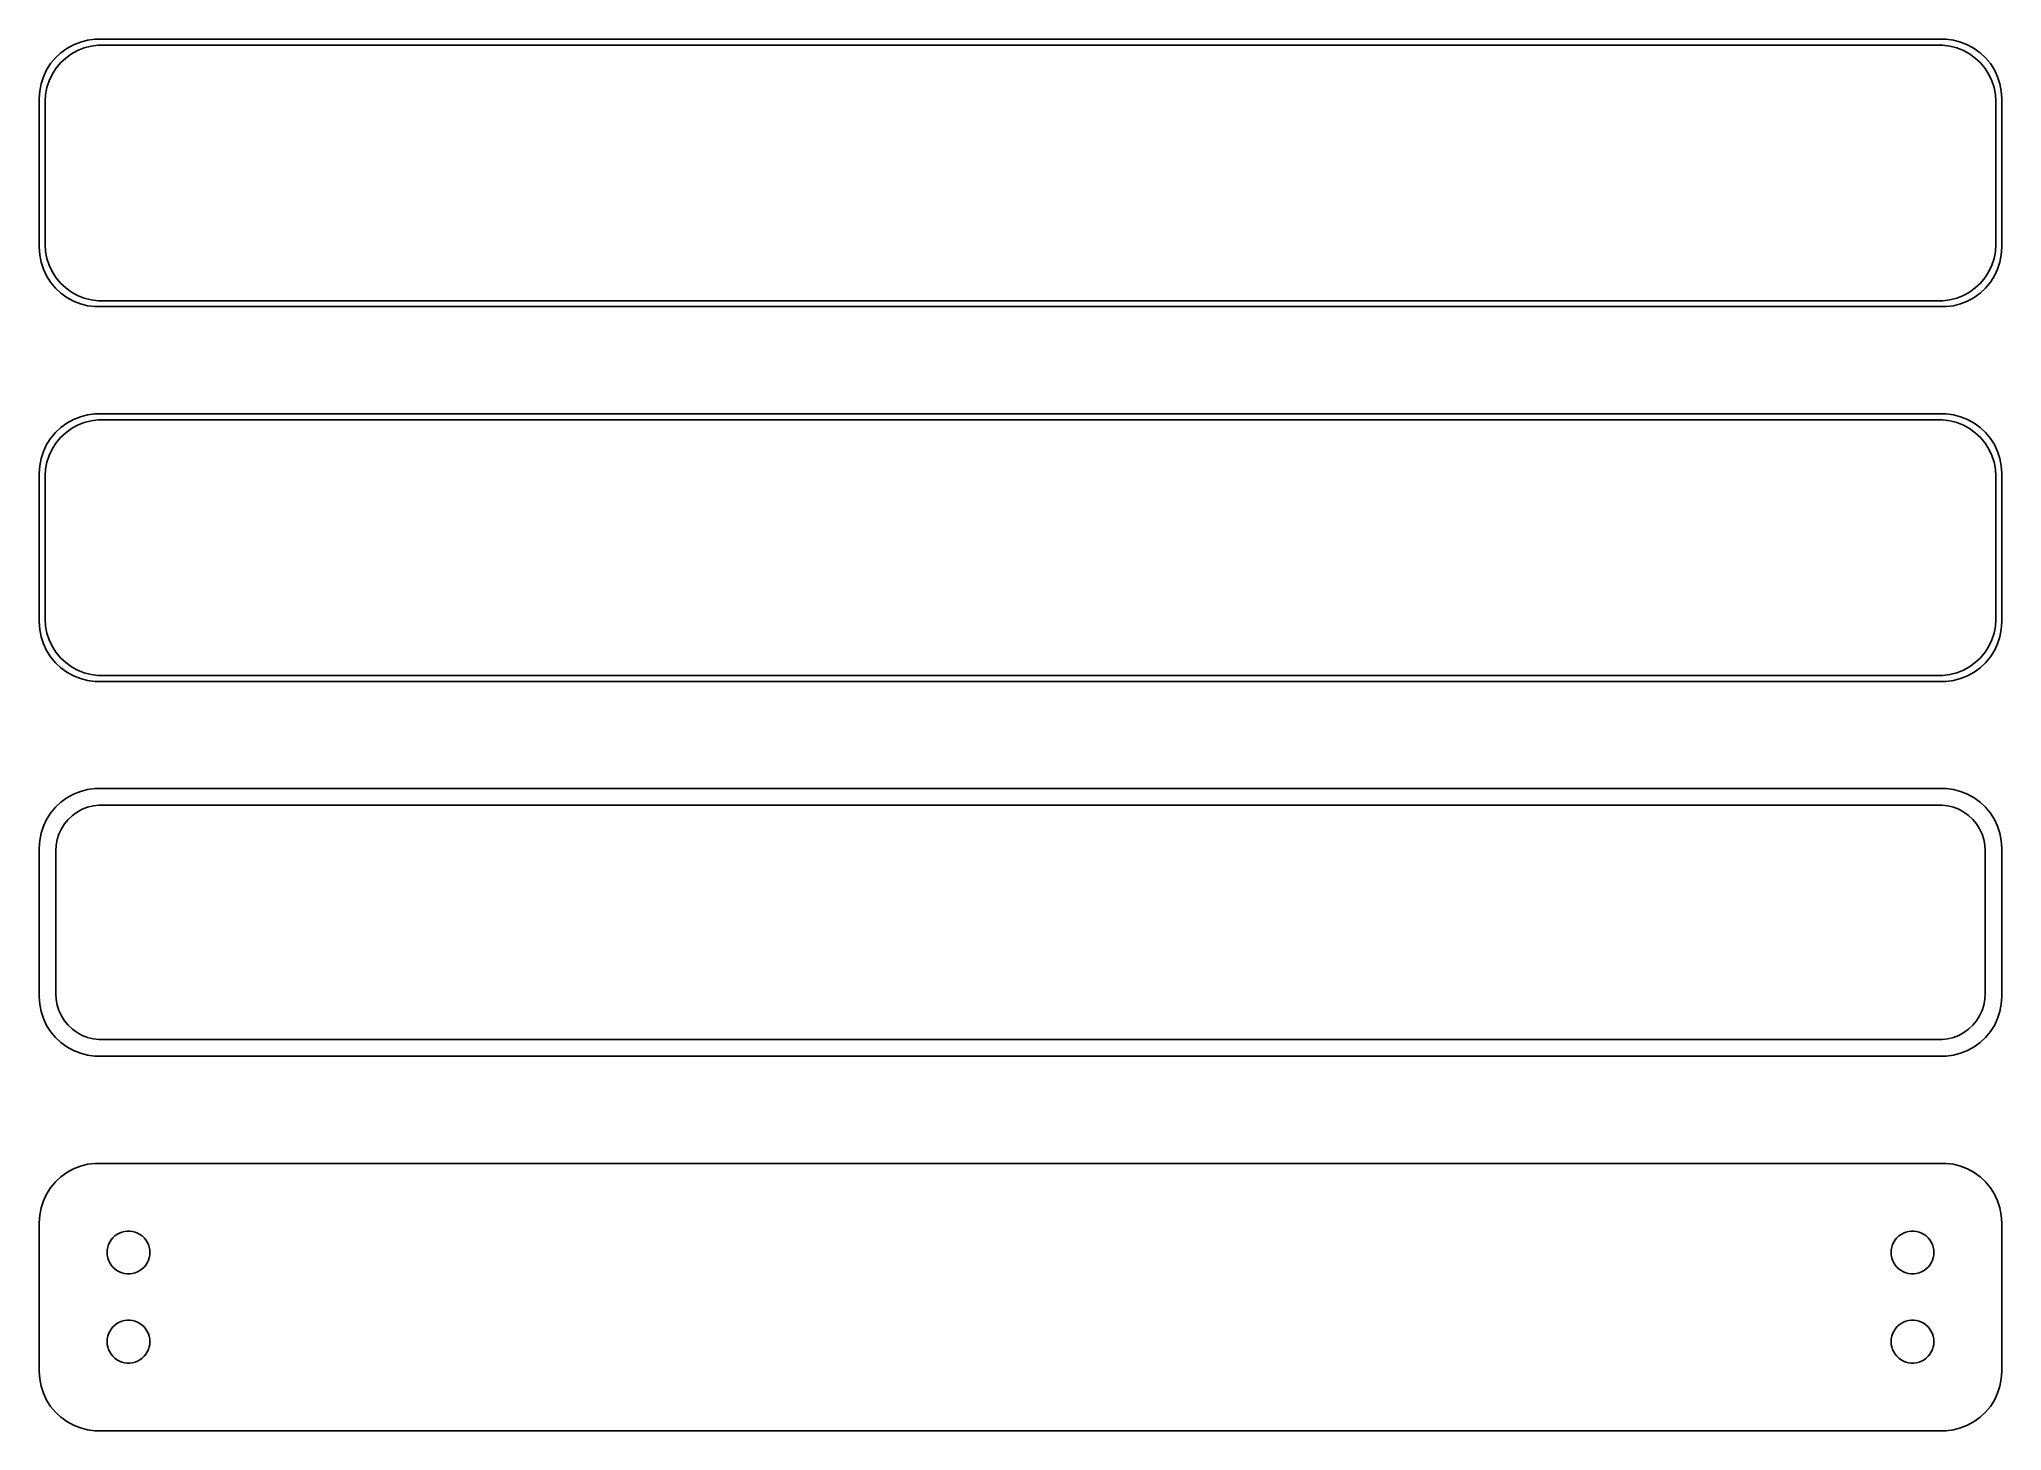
# Model space of a CAD drawing. Header units: metres. Extents: x -82 to 82, y 83 to 200.
import ezdxf

# ---------------------------------------------------------------- set-up
doc = ezdxf.new("R2010")
doc.units = ezdxf.units.M

msp = doc.modelspace()

# ---------------------------------------------------------------- linework, layer by layer
for p, q in [((-79.6289, 199.774), (-80.1791, 199.472)), ((-79.0451, 200.005), (-79.6289, 199.774)), ((-78.4369, 200.161), (-79.0451, 200.005)), ((-78.7178, 199.518), (-78.1401, 199.666)), ((-77.8139, 200.24), (-78.4369, 200.161)), ((-78.1401, 199.666), (-77.5482, 199.741)), ((77.8139, 200.24), (-77.8139, 200.24)), ((-77.5482, 199.741), (77.5482, 199.741)), ((77.5482, 199.741), (78.1401, 199.666)), ((78.4369, 200.161), (77.8139, 200.24)), ((78.1401, 199.666), (78.7178, 199.518)), ((79.0451, 200.005), (78.4369, 200.161)), ((79.6289, 199.774), (79.0451, 200.005)), ((80.1791, 199.472), (79.6289, 199.774)), ((-81.5451, 198.189), (-81.8815, 197.659)), ((-81.1448, 198.673), (-81.5451, 198.189)), ((-80.6871, 199.103), (-81.1448, 198.673)), ((-81.0928, 197.792), (-80.7126, 198.252)), ((-80.7126, 198.252), (-80.2778, 198.66)), ((-80.1791, 199.472), (-80.6871, 199.103)), ((-80.2778, 198.66), (-79.7952, 199.011)), ((-79.7952, 199.011), (-79.2724, 199.298)), ((-79.2724, 199.298), (-78.7178, 199.518)), ((78.7178, 199.518), (79.2724, 199.298)), ((79.2724, 199.298), (79.7952, 199.011)), ((79.7952, 199.011), (80.2778, 198.66)), ((80.6871, 199.103), (80.1791, 199.472)), ((80.2778, 198.66), (80.7126, 198.252)), ((81.1448, 198.673), (80.6871, 199.103)), ((80.7126, 198.252), (81.0928, 197.792)), ((81.5451, 198.189), (81.1448, 198.673)), ((81.8815, 197.659), (81.5451, 198.189)), ((-82.3429, 196.493), (-82.4606, 195.877)), ((-82.1489, 197.091), (-82.3429, 196.493)), ((-81.8815, 197.659), (-82.1489, 197.091)), ((-81.8508, 196.181), (-81.6664, 196.749)), ((-81.6664, 196.749), (-81.4125, 197.288)), ((-81.4125, 197.288), (-81.0928, 197.792)), ((81.0928, 197.792), (81.4125, 197.288)), ((81.4125, 197.288), (81.6664, 196.749)), ((81.6664, 196.749), (81.8508, 196.181)), ((82.1489, 197.091), (81.8815, 197.659)), ((82.3429, 196.493), (82.1489, 197.091)), ((82.4606, 195.877), (82.3429, 196.493)), ((-82.4606, 195.877), (-82.5, 195.25)), ((-82.5, 195.25), (-82.5, 182.75)), ((-82, 195), (-81.9625, 195.595)), ((-82, 183), (-82, 195)), ((-81.9625, 195.595), (-81.8508, 196.181)), ((81.8508, 196.181), (81.9625, 195.595)), ((81.9625, 195.595), (82, 195)), ((82, 195), (82, 183)), ((82.5, 195.25), (82.4606, 195.877)), ((82.5, 182.75), (82.5, 195.25)), ((-82.5, 182.75), (-82.4606, 182.123)), ((-82.4606, 182.123), (-82.3429, 181.507)), ((-82.3429, 181.507), (-82.1489, 180.909)), ((-81.9625, 182.405), (-82, 183)), ((-81.8508, 181.819), (-81.9625, 182.405)), ((-81.6664, 181.251), (-81.8508, 181.819)), ((81.8508, 181.819), (81.6664, 181.251)), ((81.9625, 182.405), (81.8508, 181.819)), ((82, 183), (81.9625, 182.405)), ((82.1489, 180.909), (82.3429, 181.507)), ((82.3429, 181.507), (82.4606, 182.123)), ((82.4606, 182.123), (82.5, 182.75)), ((-82.1489, 180.909), (-81.8815, 180.341)), ((-81.8815, 180.341), (-81.5451, 179.811)), ((-81.4125, 180.712), (-81.6664, 181.251)), ((-81.0928, 180.208), (-81.4125, 180.712)), ((-80.7126, 179.748), (-81.0928, 180.208)), ((81.0928, 180.208), (80.7126, 179.748)), ((81.4125, 180.712), (81.0928, 180.208)), ((81.6664, 181.251), (81.4125, 180.712)), ((81.5451, 179.811), (81.8815, 180.341)), ((81.8815, 180.341), (82.1489, 180.909)), ((-81.5451, 179.811), (-81.1448, 179.327)), ((-81.1448, 179.327), (-80.6871, 178.897)), ((-80.2778, 179.34), (-80.7126, 179.748)), ((-80.6871, 178.897), (-80.1791, 178.528)), ((-79.7952, 178.989), (-80.2778, 179.34)), ((-80.1791, 178.528), (-79.6289, 178.226)), ((-79.2724, 178.702), (-79.7952, 178.989)), ((-79.6289, 178.226), (-79.0451, 177.995)), ((-78.7178, 178.482), (-79.2724, 178.702)), ((-78.1401, 178.334), (-78.7178, 178.482)), ((-77.5482, 178.259), (-78.1401, 178.334)), ((77.5482, 178.259), (-77.5482, 178.259)), ((78.1401, 178.334), (77.5482, 178.259)), ((78.7178, 178.482), (78.1401, 178.334)), ((79.2724, 178.702), (78.7178, 178.482)), ((79.0451, 177.995), (79.6289, 178.226)), ((79.7952, 178.989), (79.2724, 178.702)), ((79.6289, 178.226), (80.1791, 178.528)), ((80.2778, 179.34), (79.7952, 178.989)), ((80.1791, 178.528), (80.6871, 178.897)), ((80.7126, 179.748), (80.2778, 179.34)), ((80.6871, 178.897), (81.1448, 179.327)), ((81.1448, 179.327), (81.5451, 179.811)), ((-79.0451, 177.995), (-78.4369, 177.839)), ((-78.4369, 177.839), (-77.8139, 177.76)), ((-77.8139, 177.76), (77.8139, 177.76)), ((77.8139, 177.76), (78.4369, 177.839)), ((78.4369, 177.839), (79.0451, 177.995)), ((-79.0451, 168.505), (-79.6289, 168.274)), ((-78.4369, 168.661), (-79.0451, 168.505)), ((-77.8139, 168.74), (-78.4369, 168.661)), ((77.8139, 168.74), (-77.8139, 168.74)), ((78.4369, 168.661), (77.8139, 168.74)), ((79.0451, 168.505), (78.4369, 168.661)), ((79.6289, 168.274), (79.0451, 168.505)), ((-81.5451, 166.689), (-81.8815, 166.159)), ((-81.1448, 167.173), (-81.5451, 166.689)), ((-80.6871, 167.603), (-81.1448, 167.173)), ((-81.0928, 166.292), (-80.7126, 166.752)), ((-80.7126, 166.752), (-80.2778, 167.16)), ((-80.1791, 167.972), (-80.6871, 167.603)), ((-80.2778, 167.16), (-79.7952, 167.511)), ((-79.6289, 168.274), (-80.1791, 167.972)), ((-79.7952, 167.511), (-79.2724, 167.798)), ((-79.2724, 167.798), (-78.7178, 168.018)), ((-78.7178, 168.018), (-78.1401, 168.166)), ((-78.1401, 168.166), (-77.5482, 168.241)), ((-77.5482, 168.241), (77.5482, 168.241)), ((77.5482, 168.241), (78.1401, 168.166)), ((78.1401, 168.166), (78.7178, 168.018)), ((78.7178, 168.018), (79.2724, 167.798)), ((79.2724, 167.798), (79.7952, 167.511)), ((80.1791, 167.972), (79.6289, 168.274)), ((79.7952, 167.511), (80.2778, 167.16)), ((80.6871, 167.603), (80.1791, 167.972)), ((80.2778, 167.16), (80.7126, 166.752)), ((81.1448, 167.173), (80.6871, 167.603)), ((80.7126, 166.752), (81.0928, 166.292)), ((81.5451, 166.689), (81.1448, 167.173)), ((81.8815, 166.159), (81.5451, 166.689)), ((-82.1489, 165.591), (-82.3429, 164.993)), ((-81.8815, 166.159), (-82.1489, 165.591)), ((-81.8508, 164.681), (-81.6664, 165.249)), ((-81.6664, 165.249), (-81.4125, 165.788)), ((-81.4125, 165.788), (-81.0928, 166.292)), ((81.0928, 166.292), (81.4125, 165.788)), ((81.4125, 165.788), (81.6664, 165.249)), ((81.6664, 165.249), (81.8508, 164.681)), ((82.1489, 165.591), (81.8815, 166.159)), ((82.3429, 164.993), (82.1489, 165.591)), ((-82.4606, 164.377), (-82.5, 163.75)), ((-82.5, 163.75), (-82.5, 151.25)), ((-82.3429, 164.993), (-82.4606, 164.377)), ((-82, 163.5), (-81.9625, 164.095)), ((-82, 151.5), (-82, 163.5)), ((-81.9625, 164.095), (-81.8508, 164.681)), ((81.8508, 164.681), (81.9625, 164.095)), ((81.9625, 164.095), (82, 163.5)), ((82, 163.5), (82, 151.5)), ((82.4606, 164.377), (82.3429, 164.993)), ((82.5, 163.75), (82.4606, 164.377)), ((82.5, 151.25), (82.5, 163.75)), ((-82.5, 151.25), (-82.4606, 150.623)), ((-82.4606, 150.623), (-82.3429, 150.007)), ((-81.9625, 150.905), (-82, 151.5)), ((-81.8508, 150.319), (-81.9625, 150.905)), ((-81.6664, 149.751), (-81.8508, 150.319)), ((81.8508, 150.319), (81.6664, 149.751)), ((81.9625, 150.905), (81.8508, 150.319)), ((82, 151.5), (81.9625, 150.905)), ((82.3429, 150.007), (82.4606, 150.623)), ((82.4606, 150.623), (82.5, 151.25)), ((-82.3429, 150.007), (-82.1489, 149.409)), ((-82.1489, 149.409), (-81.8815, 148.841)), ((-81.8815, 148.841), (-81.5451, 148.311)), ((-81.4125, 149.212), (-81.6664, 149.751)), ((-81.0928, 148.708), (-81.4125, 149.212)), ((-80.7126, 148.248), (-81.0928, 148.708)), ((81.0928, 148.708), (80.7126, 148.248)), ((81.4125, 149.212), (81.0928, 148.708)), ((81.6664, 149.751), (81.4125, 149.212)), ((81.5451, 148.311), (81.8815, 148.841)), ((81.8815, 148.841), (82.1489, 149.409)), ((82.1489, 149.409), (82.3429, 150.007)), ((-81.5451, 148.311), (-81.1448, 147.827)), ((-81.1448, 147.827), (-80.6871, 147.397)), ((-80.2778, 147.84), (-80.7126, 148.248)), ((-80.6871, 147.397), (-80.1791, 147.028)), ((-79.7952, 147.489), (-80.2778, 147.84)), ((-80.1791, 147.028), (-79.6289, 146.726)), ((-79.2724, 147.202), (-79.7952, 147.489)), ((-78.7178, 146.982), (-79.2724, 147.202)), ((-78.1401, 146.834), (-78.7178, 146.982)), ((78.7178, 146.982), (78.1401, 146.834)), ((79.2724, 147.202), (78.7178, 146.982)), ((79.7952, 147.489), (79.2724, 147.202)), ((79.6289, 146.726), (80.1791, 147.028)), ((80.2778, 147.84), (79.7952, 147.489)), ((80.1791, 147.028), (80.6871, 147.397)), ((80.7126, 148.248), (80.2778, 147.84)), ((80.6871, 147.397), (81.1448, 147.827)), ((81.1448, 147.827), (81.5451, 148.311)), ((-79.6289, 146.726), (-79.0451, 146.495)), ((-79.0451, 146.495), (-78.4369, 146.339)), ((-78.4369, 146.339), (-77.8139, 146.26)), ((-77.5482, 146.759), (-78.1401, 146.834)), ((-77.8139, 146.26), (77.8139, 146.26)), ((77.5482, 146.759), (-77.5482, 146.759)), ((78.1401, 146.834), (77.5482, 146.759)), ((77.8139, 146.26), (78.4369, 146.339)), ((78.4369, 146.339), (79.0451, 146.495)), ((79.0451, 146.495), (79.6289, 146.726)), ((-79.0451, 137.005), (-79.6289, 136.774)), ((-78.4369, 137.161), (-79.0451, 137.005)), ((-77.8139, 137.24), (-78.4369, 137.161)), ((77.8139, 137.24), (-77.8139, 137.24)), ((78.4369, 137.161), (77.8139, 137.24)), ((79.0451, 137.005), (78.4369, 137.161)), ((79.6289, 136.774), (79.0451, 137.005)), ((-81.1448, 135.673), (-81.5451, 135.189)), ((-80.6871, 136.103), (-81.1448, 135.673)), ((-80.1791, 136.472), (-80.6871, 136.103)), ((-79.6289, 136.774), (-80.1791, 136.472)), ((-79.3234, 135.267), (-78.8975, 135.501)), ((-78.8975, 135.501), (-78.4457, 135.68)), ((-78.4457, 135.68), (-77.9751, 135.801)), ((-77.9751, 135.801), (-77.493, 135.862)), ((-77.493, 135.862), (77.493, 135.862)), ((77.493, 135.862), (77.9751, 135.801)), ((77.9751, 135.801), (78.4457, 135.68)), ((78.4457, 135.68), (78.8975, 135.501)), ((78.8975, 135.501), (79.3234, 135.267)), ((80.1791, 136.472), (79.6289, 136.774)), ((80.6871, 136.103), (80.1791, 136.472)), ((81.1448, 135.673), (80.6871, 136.103)), ((81.5451, 135.189), (81.1448, 135.673)), ((-82.1489, 134.091), (-82.3429, 133.493)), ((-81.8815, 134.659), (-82.1489, 134.091)), ((-81.5451, 135.189), (-81.8815, 134.659)), ((-80.8477, 133.424), (-80.6408, 133.864)), ((-80.6408, 133.864), (-80.3805, 134.274)), ((-80.3805, 134.274), (-80.0707, 134.649)), ((-80.0707, 134.649), (-79.7165, 134.981)), ((-79.7165, 134.981), (-79.3234, 135.267)), ((79.3234, 135.267), (79.7165, 134.981)), ((79.7165, 134.981), (80.0707, 134.649)), ((80.0707, 134.649), (80.3805, 134.274)), ((80.3805, 134.274), (80.6408, 133.864)), ((80.6408, 133.864), (80.8477, 133.424)), ((81.8815, 134.659), (81.5451, 135.189)), ((82.1489, 134.091), (81.8815, 134.659)), ((82.3429, 133.493), (82.1489, 134.091)), ((-82.4606, 132.877), (-82.5, 132.25)), ((-82.5, 132.25), (-82.5, 119.75)), ((-82.3429, 133.493), (-82.4606, 132.877)), ((-81.1195, 132), (-81.089, 132.485)), ((-81.1195, 120), (-81.1195, 132)), ((-81.089, 132.485), (-80.9979, 132.962)), ((-80.9979, 132.962), (-80.8477, 133.424)), ((80.8477, 133.424), (80.9979, 132.962)), ((80.9979, 132.962), (81.089, 132.485)), ((81.089, 132.485), (81.1195, 132)), ((81.1195, 132), (81.1195, 120)), ((82.4606, 132.877), (82.3429, 133.493)), ((82.5, 132.25), (82.4606, 132.877)), ((82.5, 119.75), (82.5, 132.25)), ((-82.5, 119.75), (-82.4606, 119.123)), ((-82.4606, 119.123), (-82.3429, 118.507)), ((-81.089, 119.515), (-81.1195, 120)), ((-80.9979, 119.038), (-81.089, 119.515)), ((-80.8477, 118.576), (-80.9979, 119.038)), ((80.9979, 119.038), (80.8477, 118.576)), ((81.089, 119.515), (80.9979, 119.038)), ((81.1195, 120), (81.089, 119.515)), ((82.3429, 118.507), (82.4606, 119.123)), ((82.4606, 119.123), (82.5, 119.75)), ((-82.3429, 118.507), (-82.1489, 117.909)), ((-82.1489, 117.909), (-81.8815, 117.341)), ((-81.8815, 117.341), (-81.5451, 116.811)), ((-80.6408, 118.136), (-80.8477, 118.576)), ((-80.3805, 117.726), (-80.6408, 118.136)), ((-80.0707, 117.351), (-80.3805, 117.726)), ((-79.7165, 117.019), (-80.0707, 117.351)), ((80.0707, 117.351), (79.7165, 117.019)), ((80.3805, 117.726), (80.0707, 117.351)), ((80.6408, 118.136), (80.3805, 117.726)), ((80.8477, 118.576), (80.6408, 118.136)), ((81.5451, 116.811), (81.8815, 117.341)), ((81.8815, 117.341), (82.1489, 117.909)), ((82.1489, 117.909), (82.3429, 118.507)), ((-81.5451, 116.811), (-81.1448, 116.327)), ((-81.1448, 116.327), (-80.6871, 115.897)), ((-80.6871, 115.897), (-80.1791, 115.528)), ((-80.1791, 115.528), (-79.6289, 115.226)), ((-79.3234, 116.733), (-79.7165, 117.019)), ((-78.8975, 116.499), (-79.3234, 116.733)), ((-78.4457, 116.32), (-78.8975, 116.499)), ((-77.9751, 116.199), (-78.4457, 116.32)), ((-77.493, 116.138), (-77.9751, 116.199)), ((77.493, 116.138), (-77.493, 116.138)), ((77.9751, 116.199), (77.493, 116.138)), ((78.4457, 116.32), (77.9751, 116.199)), ((78.8975, 116.499), (78.4457, 116.32)), ((79.3234, 116.733), (78.8975, 116.499)), ((79.7165, 117.019), (79.3234, 116.733)), ((79.6289, 115.226), (80.1791, 115.528)), ((80.1791, 115.528), (80.6871, 115.897)), ((80.6871, 115.897), (81.1448, 116.327)), ((81.1448, 116.327), (81.5451, 116.811)), ((-79.6289, 115.226), (-79.0451, 114.995)), ((-79.0451, 114.995), (-78.4369, 114.839)), ((-78.4369, 114.839), (-77.8139, 114.76)), ((-77.8139, 114.76), (77.8139, 114.76)), ((77.8139, 114.76), (78.4369, 114.839)), ((78.4369, 114.839), (79.0451, 114.995)), ((79.0451, 114.995), (79.6289, 115.226)), ((-78.4369, 105.661), (-79.0451, 105.505)), ((-77.8139, 105.74), (-78.4369, 105.661)), ((77.8139, 105.74), (-77.8139, 105.74)), ((78.4369, 105.661), (77.8139, 105.74)), ((79.0451, 105.505), (78.4369, 105.661)), ((-81.1448, 104.173), (-81.5451, 103.689)), ((-80.6871, 104.603), (-81.1448, 104.173)), ((-80.1791, 104.972), (-80.6871, 104.603)), ((-79.6289, 105.274), (-80.1791, 104.972)), ((-79.0451, 105.505), (-79.6289, 105.274)), ((79.6289, 105.274), (79.0451, 105.505)), ((80.1791, 104.972), (79.6289, 105.274)), ((80.6871, 104.603), (80.1791, 104.972)), ((81.1448, 104.173), (80.6871, 104.603)), ((81.5451, 103.689), (81.1448, 104.173)), ((-82.1489, 102.591), (-82.3429, 101.993)), ((-81.8815, 103.159), (-82.1489, 102.591)), ((-81.5451, 103.689), (-81.8815, 103.159)), ((81.8815, 103.159), (81.5451, 103.689)), ((82.1489, 102.591), (81.8815, 103.159)), ((82.3429, 101.993), (82.1489, 102.591)), ((-82.4606, 101.377), (-82.5, 100.75)), ((-82.5, 100.75), (-82.5, 88.25)), ((-82.3429, 101.993), (-82.4606, 101.377)), ((82.4606, 101.377), (82.3429, 101.993)), ((82.5, 100.75), (82.4606, 101.377)), ((82.5, 88.25), (82.5, 100.75)), ((-76.6736, 98.9126), (-76.5773, 99.1171)), ((-76.5773, 99.1171), (-76.4562, 99.308)), ((-76.4562, 99.308), (-76.3121, 99.4822)), ((-76.3121, 99.4822), (-76.1474, 99.6369)), ((-76.1474, 99.6369), (-75.9645, 99.7698)), ((-75.9645, 99.7698), (-75.7664, 99.8787)), ((-75.7664, 99.8787), (-75.5562, 99.9619)), ((-75.5562, 99.9619), (-75.3373, 100.018)), ((-75.3373, 100.018), (-75.113, 100.046)), ((-75.113, 100.046), (-74.887, 100.046)), ((-74.887, 100.046), (-74.6627, 100.018)), ((-74.6627, 100.018), (-74.4438, 99.9619)), ((-74.4438, 99.9619), (-74.2336, 99.8787)), ((-74.2336, 99.8787), (-74.0355, 99.7698)), ((-74.0355, 99.7698), (-73.8526, 99.6369)), ((-73.8526, 99.6369), (-73.6879, 99.4822)), ((-73.6879, 99.4822), (-73.5438, 99.308)), ((-73.5438, 99.308), (-73.4226, 99.1171)), ((-73.4226, 99.1171), (-73.3264, 98.9126)), ((73.3264, 98.9126), (73.4226, 99.1171)), ((73.4226, 99.1171), (73.5438, 99.308)), ((73.5438, 99.308), (73.6879, 99.4822)), ((73.6879, 99.4822), (73.8526, 99.6369)), ((73.8526, 99.6369), (74.0355, 99.7698)), ((74.0355, 99.7698), (74.2336, 99.8787)), ((74.2336, 99.8787), (74.4438, 99.9619)), ((74.4438, 99.9619), (74.6627, 100.018)), ((74.6627, 100.018), (74.887, 100.046)), ((74.887, 100.046), (75.113, 100.046)), ((75.113, 100.046), (75.3373, 100.018)), ((75.3373, 100.018), (75.5562, 99.9619)), ((75.5562, 99.9619), (75.7664, 99.8787)), ((75.7664, 99.8787), (75.9645, 99.7698)), ((75.9645, 99.7698), (76.1474, 99.6369)), ((76.1474, 99.6369), (76.3121, 99.4822)), ((76.3121, 99.4822), (76.4562, 99.308)), ((76.4562, 99.308), (76.5773, 99.1171)), ((76.5773, 99.1171), (76.6736, 98.9126)), ((-76.8, 98.25), (-76.7858, 98.4756)), ((-76.7858, 98.0244), (-76.8, 98.25)), ((-76.7858, 98.4756), (-76.7434, 98.6976)), ((-76.7434, 97.8024), (-76.7858, 98.0244)), ((-76.7434, 98.6976), (-76.6736, 98.9126)), ((-76.6736, 97.5874), (-76.7434, 97.8024)), ((-76.5773, 97.3828), (-76.6736, 97.5874)), ((-76.4562, 97.192), (-76.5773, 97.3828)), ((-73.4226, 97.3828), (-73.5438, 97.192)), ((-73.3264, 97.5874), (-73.4226, 97.3828)), ((-73.3264, 98.9126), (-73.2565, 98.6976)), ((-73.2565, 97.8024), (-73.3264, 97.5874)), ((-73.2565, 98.6976), (-73.2142, 98.4756)), ((-73.2142, 98.0244), (-73.2565, 97.8024)), ((-73.2142, 98.4756), (-73.2, 98.25)), ((-73.2, 98.25), (-73.2142, 98.0244)), ((73.2, 98.25), (73.2142, 98.4756)), ((73.2142, 98.0244), (73.2, 98.25)), ((73.2142, 98.4756), (73.2565, 98.6976)), ((73.2565, 97.8024), (73.2142, 98.0244)), ((73.2565, 98.6976), (73.3264, 98.9126)), ((73.3264, 97.5874), (73.2565, 97.8024)), ((73.4226, 97.3828), (73.3264, 97.5874)), ((73.5438, 97.192), (73.4226, 97.3828)), ((76.5773, 97.3828), (76.4562, 97.192)), ((76.6736, 97.5874), (76.5773, 97.3828)), ((76.6736, 98.9126), (76.7434, 98.6976)), ((76.7434, 97.8024), (76.6736, 97.5874)), ((76.7434, 98.6976), (76.7858, 98.4756)), ((76.7858, 98.0244), (76.7434, 97.8024)), ((76.7858, 98.4756), (76.8, 98.25)), ((76.8, 98.25), (76.7858, 98.0244)), ((-76.3121, 97.0178), (-76.4562, 97.192)), ((-76.1474, 96.8631), (-76.3121, 97.0178)), ((-75.9645, 96.7302), (-76.1474, 96.8631)), ((-75.7664, 96.6213), (-75.9645, 96.7302)), ((-75.5562, 96.5381), (-75.7664, 96.6213)), ((-75.3373, 96.4819), (-75.5562, 96.5381)), ((-75.113, 96.4536), (-75.3373, 96.4819)), ((-74.887, 96.4536), (-75.113, 96.4536)), ((-74.6627, 96.4819), (-74.887, 96.4536)), ((-74.4438, 96.5381), (-74.6627, 96.4819)), ((-74.2336, 96.6213), (-74.4438, 96.5381)), ((-74.0355, 96.7302), (-74.2336, 96.6213)), ((-73.8526, 96.8631), (-74.0355, 96.7302)), ((-73.6879, 97.0178), (-73.8526, 96.8631)), ((-73.5438, 97.192), (-73.6879, 97.0178)), ((73.6879, 97.0178), (73.5438, 97.192)), ((73.8526, 96.8631), (73.6879, 97.0178)), ((74.0355, 96.7302), (73.8526, 96.8631)), ((74.2336, 96.6213), (74.0355, 96.7302)), ((74.4438, 96.5381), (74.2336, 96.6213)), ((74.6627, 96.4819), (74.4438, 96.5381)), ((74.887, 96.4536), (74.6627, 96.4819)), ((75.113, 96.4536), (74.887, 96.4536)), ((75.3373, 96.4819), (75.113, 96.4536)), ((75.5562, 96.5381), (75.3373, 96.4819)), ((75.7664, 96.6213), (75.5562, 96.5381)), ((75.9645, 96.7302), (75.7664, 96.6213)), ((76.1474, 96.8631), (75.9645, 96.7302)), ((76.3121, 97.0178), (76.1474, 96.8631)), ((76.4562, 97.192), (76.3121, 97.0178)), ((-75.7664, 92.3787), (-75.5562, 92.4619)), ((-75.5562, 92.4619), (-75.3373, 92.5181)), ((-75.3373, 92.5181), (-75.113, 92.5464)), ((-75.113, 92.5464), (-74.887, 92.5464)), ((-74.887, 92.5464), (-74.6627, 92.5181)), ((-74.6627, 92.5181), (-74.4438, 92.4619)), ((-74.4438, 92.4619), (-74.2336, 92.3787)), ((74.2336, 92.3787), (74.4438, 92.4619)), ((74.4438, 92.4619), (74.6627, 92.5181)), ((74.6627, 92.5181), (74.887, 92.5464)), ((74.887, 92.5464), (75.113, 92.5464)), ((75.113, 92.5464), (75.3373, 92.5181)), ((75.3373, 92.5181), (75.5562, 92.4619)), ((75.5562, 92.4619), (75.7664, 92.3787)), ((-76.8, 90.75), (-76.7858, 90.9756)), ((-76.7858, 90.5244), (-76.8, 90.75)), ((-76.7858, 90.9756), (-76.7434, 91.1976)), ((-76.7434, 91.1976), (-76.6736, 91.4126)), ((-76.6736, 91.4126), (-76.5773, 91.6172)), ((-76.5773, 91.6172), (-76.4562, 91.808)), ((-76.4562, 91.808), (-76.3121, 91.9822)), ((-76.3121, 91.9822), (-76.1474, 92.1369)), ((-76.1474, 92.1369), (-75.9645, 92.2698)), ((-75.9645, 92.2698), (-75.7664, 92.3787)), ((-74.2336, 92.3787), (-74.0355, 92.2698)), ((-74.0355, 92.2698), (-73.8526, 92.1369)), ((-73.8526, 92.1369), (-73.6879, 91.9822)), ((-73.6879, 91.9822), (-73.5438, 91.808)), ((-73.5438, 91.808), (-73.4226, 91.6172)), ((-73.4226, 91.6172), (-73.3264, 91.4126)), ((-73.3264, 91.4126), (-73.2565, 91.1976)), ((-73.2565, 91.1976), (-73.2142, 90.9756)), ((-73.2142, 90.9756), (-73.2, 90.75)), ((-73.2, 90.75), (-73.2142, 90.5244)), ((73.2, 90.75), (73.2142, 90.9756)), ((73.2142, 90.5244), (73.2, 90.75)), ((73.2142, 90.9756), (73.2565, 91.1976)), ((73.2565, 91.1976), (73.3264, 91.4126)), ((73.3264, 91.4126), (73.4226, 91.6172)), ((73.4226, 91.6172), (73.5438, 91.808)), ((73.5438, 91.808), (73.6879, 91.9822)), ((73.6879, 91.9822), (73.8526, 92.1369)), ((73.8526, 92.1369), (74.0355, 92.2698)), ((74.0355, 92.2698), (74.2336, 92.3787)), ((75.7664, 92.3787), (75.9645, 92.2698)), ((75.9645, 92.2698), (76.1474, 92.1369)), ((76.1474, 92.1369), (76.3121, 91.9822)), ((76.3121, 91.9822), (76.4562, 91.808)), ((76.4562, 91.808), (76.5773, 91.6172)), ((76.5773, 91.6172), (76.6736, 91.4126)), ((76.6736, 91.4126), (76.7434, 91.1976)), ((76.7434, 91.1976), (76.7858, 90.9756)), ((76.7858, 90.9756), (76.8, 90.75)), ((76.8, 90.75), (76.7858, 90.5244)), ((-76.7434, 90.3024), (-76.7858, 90.5244)), ((-76.6736, 90.0874), (-76.7434, 90.3024)), ((-76.5773, 89.8829), (-76.6736, 90.0874)), ((-76.4562, 89.692), (-76.5773, 89.8829)), ((-76.3121, 89.5178), (-76.4562, 89.692)), ((-76.1474, 89.3631), (-76.3121, 89.5178)), ((-75.9645, 89.2302), (-76.1474, 89.3631)), ((-75.7664, 89.1213), (-75.9645, 89.2302)), ((-75.5562, 89.0381), (-75.7664, 89.1213)), ((-74.2336, 89.1213), (-74.4438, 89.0381)), ((-74.0355, 89.2302), (-74.2336, 89.1213)), ((-73.8526, 89.3631), (-74.0355, 89.2302)), ((-73.6879, 89.5178), (-73.8526, 89.3631)), ((-73.5438, 89.692), (-73.6879, 89.5178)), ((-73.4226, 89.8829), (-73.5438, 89.692)), ((-73.3264, 90.0874), (-73.4226, 89.8829)), ((-73.2565, 90.3024), (-73.3264, 90.0874)), ((-73.2142, 90.5244), (-73.2565, 90.3024)), ((73.2565, 90.3024), (73.2142, 90.5244)), ((73.3264, 90.0874), (73.2565, 90.3024)), ((73.4226, 89.8829), (73.3264, 90.0874)), ((73.5438, 89.692), (73.4226, 89.8829)), ((73.6879, 89.5178), (73.5438, 89.692)), ((73.8526, 89.3631), (73.6879, 89.5178)), ((74.0355, 89.2302), (73.8526, 89.3631)), ((74.2336, 89.1213), (74.0355, 89.2302)), ((74.4438, 89.0381), (74.2336, 89.1213)), ((75.7664, 89.1213), (75.5562, 89.0381)), ((75.9645, 89.2302), (75.7664, 89.1213)), ((76.1474, 89.3631), (75.9645, 89.2302)), ((76.3121, 89.5178), (76.1474, 89.3631)), ((76.4562, 89.692), (76.3121, 89.5178)), ((76.5773, 89.8829), (76.4562, 89.692)), ((76.6736, 90.0874), (76.5773, 89.8829)), ((76.7434, 90.3024), (76.6736, 90.0874)), ((76.7858, 90.5244), (76.7434, 90.3024)), ((-82.5, 88.25), (-82.4606, 87.6233)), ((-82.4606, 87.6233), (-82.3429, 87.0066)), ((-75.3373, 88.9819), (-75.5562, 89.0381)), ((-75.113, 88.9536), (-75.3373, 88.9819)), ((-74.887, 88.9536), (-75.113, 88.9536)), ((-74.6627, 88.9819), (-74.887, 88.9536)), ((-74.4438, 89.0381), (-74.6627, 88.9819)), ((74.6627, 88.9819), (74.4438, 89.0381)), ((74.887, 88.9536), (74.6627, 88.9819)), ((75.113, 88.9536), (74.887, 88.9536)), ((75.3373, 88.9819), (75.113, 88.9536)), ((75.5562, 89.0381), (75.3373, 88.9819)), ((82.3429, 87.0066), (82.4606, 87.6233)), ((82.4606, 87.6233), (82.5, 88.25)), ((-82.3429, 87.0066), (-82.1489, 86.4094)), ((-82.1489, 86.4094), (-81.8815, 85.8412)), ((-81.8815, 85.8412), (-81.5451, 85.3111)), ((81.5451, 85.3111), (81.8815, 85.8412)), ((81.8815, 85.8412), (82.1489, 86.4094)), ((82.1489, 86.4094), (82.3429, 87.0066)), ((-81.5451, 85.3111), (-81.1448, 84.8273)), ((-81.1448, 84.8273), (-80.6871, 84.3974)), ((-80.6871, 84.3974), (-80.1791, 84.0284)), ((80.1791, 84.0284), (80.6871, 84.3974)), ((80.6871, 84.3974), (81.1448, 84.8273)), ((81.1448, 84.8273), (81.5451, 85.3111)), ((-80.1791, 84.0284), (-79.6289, 83.7259)), ((-79.6289, 83.7259), (-79.0451, 83.4947)), ((-79.0451, 83.4947), (-78.4369, 83.3386)), ((-78.4369, 83.3386), (-77.8139, 83.2599)), ((-77.8139, 83.2599), (77.8139, 83.2599)), ((77.8139, 83.2599), (78.4369, 83.3386)), ((78.4369, 83.3386), (79.0451, 83.4947)), ((79.0451, 83.4947), (79.6289, 83.7259)), ((79.6289, 83.7259), (80.1791, 84.0284))]:
    msp.add_line(p, q)

doc.saveas('drawing.dxf')
